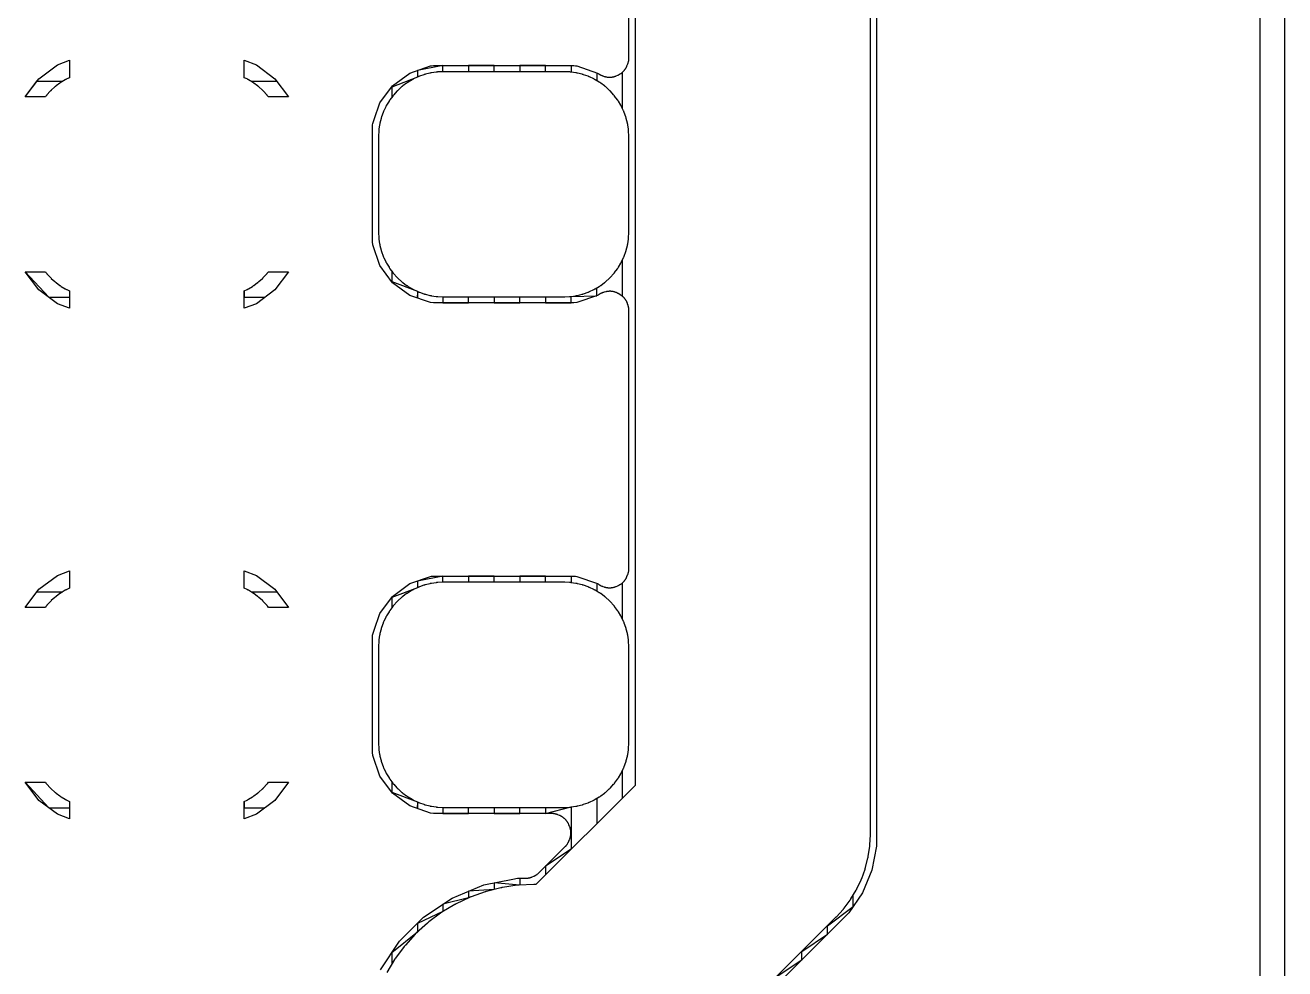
# Model space of a CAD drawing. Header units: metres. Extents: x 141.4 to 191.4, y -114.8 to -61.9.
# Drawn here: x 165.11 to 171.37, y -89.25 to -84.55 of the extents above; entities that cross this region are included whole.
import ezdxf

# ---------------------------------------------------------------- set-up
doc = ezdxf.new("R2010")
doc.units = ezdxf.units.M

msp = doc.modelspace()

# ---------------------------------------------------------------- linework, layer by layer
for points in [[(171.3715, -98.9079), (171.3715, -61.907), (171.244, -61.907), (171.244, -62.0072)], [(171.2484, -96.6954), (171.2484, -62.034)], [(169.3405, -78.1213), (169.3405, -88.6376), (169.3168, -88.7565), (169.2704, -88.8685), (169.2031, -88.9694), (168.5338, -89.6387)], [(168.4748, -89.6549), (169.1388, -88.9908), (169.1403, -88.9893), (169.1417, -88.9878), (169.1747, -88.9514), (169.1761, -88.9499), (169.1774, -88.9483), (169.1787, -88.9466), (169.18, -88.945), (169.2092, -88.9056), (169.2104, -88.9039), (169.2116, -88.9021), (169.2128, -88.9004), (169.2138, -88.8986), (169.2391, -88.8565), (169.2401, -88.8547), (169.2411, -88.8529), (169.2421, -88.851), (169.243, -88.8492), (169.264, -88.8048), (169.2649, -88.8029), (169.2657, -88.801), (169.2665, -88.799), (169.2672, -88.7971), (169.2837, -88.7509), (169.2844, -88.7489), (169.285, -88.7469), (169.2856, -88.7449), (169.2862, -88.7429), (169.2981, -88.6952), (169.2986, -88.6932), (169.299, -88.6912), (169.2994, -88.6891), (169.2997, -88.6871), (169.3069, -88.6385), (169.3072, -88.6364), (169.3074, -88.6344), (169.3076, -88.6323), (169.3077, -88.6302), (169.3101, -88.5812), (169.3102, -88.5791), (169.3103, -88.577), (169.3103, -78.1819)], [(168.1397, -81.3573), (168.1397, -88.3346), (167.6471, -88.8272), (167.6442, -88.8271), (167.6421, -88.827), (167.64, -88.827), (167.6379, -88.827), (167.6358, -88.8271), (167.5623, -88.8307), (167.5602, -88.8308), (167.5582, -88.831), (167.5561, -88.8313), (167.554, -88.8315), (167.4812, -88.8423), (167.4792, -88.8427), (167.4771, -88.843), (167.4751, -88.8435), (167.473, -88.844), (167.4016, -88.8618), (167.3996, -88.8624), (167.3976, -88.863), (167.3956, -88.8636), (167.3937, -88.8643), (167.3244, -88.8891), (167.3224, -88.8898), (167.3205, -88.8906), (167.3185, -88.8914), (167.3166, -88.8923), (167.2501, -88.9237), (167.2482, -88.9246), (167.2464, -88.9256), (167.2446, -88.9266), (167.2428, -88.9277), (167.1796, -88.9655), (167.1778, -88.9666), (167.1761, -88.9677), (167.1744, -88.9689), (167.1727, -88.9701), (167.1136, -89.014), (167.1119, -89.0152), (167.1103, -89.0165), (167.1087, -89.0179), (167.1071, -89.0193), (167.0526, -89.0687), (167.0511, -89.0701), (167.0496, -89.0716), (167.0481, -89.0731), (167.0467, -89.0746), (166.9973, -89.1291), (166.9959, -89.1307), (166.9945, -89.1323), (166.9932, -89.1339), (166.992, -89.1356), (166.9481, -89.1947), (166.9469, -89.1964), (166.9457, -89.1981), (166.9446, -89.1998), (166.9435, -89.2016), (166.9057, -89.2648)], [(166.873, -89.252), (166.9677, -89.1103), (167.0883, -88.9897), (167.23, -88.895), (167.3875, -88.8298), (167.5326, -88.8009), (167.5548, -88.7965), (167.5951, -88.7965), (167.5972, -88.7965), (167.5992, -88.7964), (167.6013, -88.7963), (167.6034, -88.7961), (167.6055, -88.7959), (167.6075, -88.7956), (167.6096, -88.7952), (167.6117, -88.7949), (167.6137, -88.7944), (167.6157, -88.794), (167.6177, -88.7934), (167.6198, -88.7928), (167.6217, -88.7922), (167.6237, -88.7915), (167.6257, -88.7908), (167.6276, -88.79), (167.6357, -88.7867), (167.6377, -88.7858), (167.6396, -88.785), (167.6414, -88.7841), (167.6433, -88.7831), (167.6451, -88.7821), (167.6469, -88.781), (167.6487, -88.7799), (167.6504, -88.7788), (167.6522, -88.7776), (167.6538, -88.7764), (167.6555, -88.7751), (167.6571, -88.7738), (167.6587, -88.7725), (167.6603, -88.7711), (167.6618, -88.7697), (167.6633, -88.7682), (167.7923, -88.6392), (167.7938, -88.6377), (167.7952, -88.6362), (167.7966, -88.6347), (167.7979, -88.6331), (167.7992, -88.6314), (167.8005, -88.6298), (167.8017, -88.6281), (167.8029, -88.6264), (167.804, -88.6246), (167.8051, -88.6228), (167.8062, -88.621), (167.8072, -88.6192), (167.8081, -88.6173), (167.8091, -88.6155), (167.8099, -88.6136), (167.8107, -88.6117), (167.8141, -88.6035), (167.8149, -88.6016), (167.8156, -88.5996), (167.8163, -88.5977), (167.8169, -88.5957), (167.8175, -88.5937), (167.818, -88.5917), (167.8185, -88.5896), (167.8189, -88.5876), (167.8193, -88.5855), (167.8197, -88.5835), (167.8199, -88.5814), (167.8202, -88.5793), (167.8203, -88.5773), (167.8205, -88.5752), (167.8206, -88.5731), (167.8206, -88.571), (167.8206, -88.5689), (167.8205, -88.5668), (167.8203, -88.5647), (167.8202, -88.5627), (167.8199, -88.5606), (167.8197, -88.5585), (167.8193, -88.5565), (167.8189, -88.5544), (167.8185, -88.5524), (167.818, -88.5503), (167.8175, -88.5483), (167.8169, -88.5463), (167.8163, -88.5443), (167.8156, -88.5424), (167.8149, -88.5404), (167.8141, -88.5385), (167.8107, -88.5303), (167.8099, -88.5284), (167.8091, -88.5265), (167.8081, -88.5247), (167.8072, -88.5228), (167.8062, -88.521), (167.8051, -88.5192), (167.804, -88.5174), (167.8029, -88.5156), (167.8017, -88.5139), (167.8005, -88.5122), (167.7992, -88.5106), (167.7979, -88.5089), (167.7966, -88.5073), (167.7952, -88.5058), (167.7938, -88.5043), (167.7923, -88.5028), (167.7908, -88.5013), (167.7893, -88.4999), (167.7877, -88.4985), (167.7861, -88.4972), (167.7845, -88.4959), (167.7828, -88.4946), (167.7812, -88.4934), (167.7794, -88.4922), (167.7777, -88.4911), (167.7759, -88.49), (167.7741, -88.4889), (167.7723, -88.4879), (167.7704, -88.4869), (167.7686, -88.486), (167.7667, -88.4852), (167.7647, -88.4843), (167.7566, -88.481), (167.7547, -88.4802), (167.7527, -88.4795), (167.7507, -88.4788), (167.7488, -88.4782), (167.7467, -88.4776), (167.7447, -88.477), (167.7427, -88.4766), (167.7407, -88.4761), (167.7386, -88.4758), (167.7365, -88.4754), (167.7345, -88.4751), (167.7324, -88.4749), (167.7303, -88.4747), (167.7282, -88.4746), (167.7262, -88.4745), (167.7241, -88.4745), (167.1377, -88.4745), (167.1224, -88.4731), (167.0197, -88.4371), (166.9341, -88.3739), (166.8709, -88.2883), (166.8349, -88.1856), (166.8335, -88.1703), (166.8335, -87.5977), (166.8344, -87.5877), (166.8349, -87.5824), (166.8421, -87.5621), (166.8709, -87.4797), (166.9341, -87.3941), (167.0197, -87.3309), (167.1224, -87.2949), (167.1277, -87.2944), (167.1377, -87.2935), (167.8353, -87.2935), (167.843, -87.2942), (167.8506, -87.2949), (167.9533, -87.3309), (167.9557, -87.3326), (167.9574, -87.3339), (167.9591, -87.335), (167.9608, -87.3362), (167.9626, -87.3372), (167.9644, -87.3383), (167.9662, -87.3393), (167.9681, -87.3402), (167.97, -87.3412), (167.9718, -87.342), (167.9738, -87.3428), (167.9757, -87.3436), (167.9776, -87.3443), (167.9796, -87.345), (167.9864, -87.3472), (167.9884, -87.3479), (167.9904, -87.3484), (167.9924, -87.349), (167.9945, -87.3495), (167.9965, -87.3499), (167.9985, -87.3503), (168.0006, -87.3506), (168.0027, -87.3509), (168.0047, -87.3511), (168.0068, -87.3513), (168.0089, -87.3514), (168.011, -87.3515), (168.0131, -87.3515), (168.0151, -87.3515), (168.0172, -87.3514), (168.0193, -87.3513), (168.0214, -87.3511), (168.0234, -87.3509), (168.0255, -87.3506), (168.0276, -87.3502), (168.0296, -87.3499), (168.0316, -87.3494), (168.0337, -87.3489), (168.0357, -87.3484), (168.0377, -87.3478), (168.0397, -87.3472), (168.0416, -87.3465), (168.0436, -87.3458), (168.0455, -87.345), (168.0537, -87.3417), (168.0556, -87.3408), (168.0575, -87.34), (168.0593, -87.3391), (168.0612, -87.3381), (168.063, -87.3371), (168.0648, -87.336), (168.0666, -87.3349), (168.0684, -87.3338), (168.0701, -87.3326), (168.0718, -87.3314), (168.0734, -87.3301), (168.0751, -87.3288), (168.0767, -87.3275), (168.0782, -87.3261), (168.0797, -87.3247), (168.0812, -87.3232), (168.0827, -87.3217), (168.0841, -87.3202), (168.0855, -87.3187), (168.0868, -87.3171), (168.0881, -87.3154), (168.0894, -87.3138), (168.0906, -87.3121), (168.0918, -87.3104), (168.0929, -87.3086), (168.094, -87.3068), (168.0951, -87.305), (168.0961, -87.3032), (168.0971, -87.3013), (168.098, -87.2995), (168.0988, -87.2976), (168.0997, -87.2957), (168.103, -87.2875), (168.1038, -87.2856), (168.1045, -87.2836), (168.1052, -87.2817), (168.1058, -87.2797), (168.1064, -87.2777), (168.107, -87.2757), (168.1074, -87.2736), (168.1079, -87.2716), (168.1082, -87.2695), (168.1086, -87.2675), (168.1089, -87.2654), (168.1091, -87.2633), (168.1093, -87.2613), (168.1094, -87.2592), (168.1095, -87.2571), (168.1095, -87.255), (168.1095, -85.973), (168.1095, -85.9709), (168.1094, -85.9688), (168.1093, -85.9668), (168.1091, -85.9647), (168.1089, -85.9626), (168.1086, -85.9606), (168.1083, -85.9585), (168.1079, -85.9565), (168.1074, -85.9544), (168.107, -85.9524), (168.1064, -85.9504), (168.1059, -85.9484), (168.1052, -85.9464), (168.103, -85.9396), (168.1023, -85.9376), (168.1016, -85.9357), (168.1008, -85.9337), (168.1, -85.9318), (168.0991, -85.9299), (168.0982, -85.9281), (168.0973, -85.9262), (168.0963, -85.9244), (168.0952, -85.9226), (168.0941, -85.9208), (168.093, -85.9191), (168.0918, -85.9173), (168.0906, -85.9157), (168.0894, -85.914), (168.0881, -85.9124), (168.0867, -85.9108), (168.0853, -85.9092), (168.0839, -85.9077), (168.0825, -85.9062), (168.081, -85.9047), (168.0795, -85.9033), (168.0779, -85.9019), (168.0763, -85.9006), (168.0747, -85.8993), (168.073, -85.898), (168.0714, -85.8968), (168.0696, -85.8956), (168.0679, -85.8945), (168.0661, -85.8934), (168.0586, -85.8888), (168.0568, -85.8878), (168.055, -85.8868), (168.0531, -85.8858), (168.0512, -85.8849), (168.0493, -85.884), (168.0474, -85.8832), (168.0455, -85.8824), (168.0435, -85.8817), (168.0416, -85.881), (168.0396, -85.8803), (168.0376, -85.8798), (168.0356, -85.8792), (168.0335, -85.8787), (168.0315, -85.8783), (168.0294, -85.8779), (168.0274, -85.8776), (168.0253, -85.8773), (168.0232, -85.8771), (168.0212, -85.8769), (168.0191, -85.8767), (168.017, -85.8767), (168.0149, -85.8766), (168.0128, -85.8766), (168.0107, -85.8767), (168.0087, -85.8768), (168.0066, -85.877), (168.0045, -85.8772), (168.0024, -85.8775), (168.0004, -85.8778), (167.9983, -85.8782), (167.9963, -85.8786), (167.9943, -85.8791), (167.9857, -85.8812), (167.9837, -85.8818), (167.9817, -85.8823), (167.9797, -85.883), (167.9777, -85.8836), (167.9758, -85.8844), (167.9738, -85.8851), (167.9719, -85.886), (167.97, -85.8868), (167.9681, -85.8877), (167.9663, -85.8887), (167.9644, -85.8897), (167.9626, -85.8907), (167.9609, -85.8918), (167.9591, -85.893), (167.9574, -85.8941), (167.9557, -85.8954), (167.9533, -85.8971), (167.8506, -85.9331), (167.8353, -85.9345), (167.1377, -85.9345), (167.1224, -85.9331), (167.0197, -85.8971), (166.9341, -85.8339), (166.8709, -85.7483), (166.8349, -85.6456), (166.8335, -85.6303), (166.8335, -85.0577), (166.8344, -85.0477), (166.8349, -85.0424), (166.8421, -85.0221), (166.8709, -84.9397), (166.9341, -84.8541), (167.0197, -84.7909), (167.1224, -84.7549), (167.1277, -84.7544), (167.1377, -84.7535), (167.8353, -84.7535), (167.843, -84.7542), (167.8506, -84.7549), (167.9533, -84.7909), (167.9557, -84.7926), (167.9574, -84.7939), (167.9591, -84.795), (167.9608, -84.7962), (167.9626, -84.7972), (167.9644, -84.7983), (167.9662, -84.7993), (167.9681, -84.8002), (167.97, -84.8012), (167.9718, -84.802), (167.9738, -84.8028), (167.9757, -84.8036), (167.9776, -84.8043), (167.9796, -84.805), (167.9864, -84.8072), (167.9884, -84.8079), (167.9904, -84.8084), (167.9924, -84.809), (167.9945, -84.8095), (167.9965, -84.8099), (167.9985, -84.8103), (168.0006, -84.8106), (168.0027, -84.8109), (168.0047, -84.8111), (168.0068, -84.8113), (168.0089, -84.8114), (168.011, -84.8115), (168.0131, -84.8115), (168.0151, -84.8115), (168.0172, -84.8114), (168.0193, -84.8113), (168.0214, -84.8111), (168.0234, -84.8109), (168.0255, -84.8106), (168.0276, -84.8102), (168.0296, -84.8099), (168.0316, -84.8094), (168.0337, -84.8089), (168.0357, -84.8084), (168.0377, -84.8078), (168.0397, -84.8072), (168.0416, -84.8065), (168.0436, -84.8058), (168.0455, -84.805), (168.0537, -84.8017), (168.0556, -84.8008), (168.0575, -84.8), (168.0593, -84.7991), (168.0612, -84.7981), (168.063, -84.7971), (168.0648, -84.796), (168.0666, -84.7949), (168.0684, -84.7938), (168.0701, -84.7926), (168.0718, -84.7914), (168.0734, -84.7901), (168.0751, -84.7888), (168.0767, -84.7875), (168.0782, -84.7861), (168.0797, -84.7847), (168.0812, -84.7832), (168.0827, -84.7817), (168.0841, -84.7802), (168.0855, -84.7787), (168.0868, -84.7771), (168.0881, -84.7754), (168.0894, -84.7738), (168.0906, -84.7721), (168.0918, -84.7704), (168.0929, -84.7686), (168.094, -84.7668), (168.0951, -84.765), (168.0961, -84.7632), (168.0971, -84.7613), (168.098, -84.7595), (168.0988, -84.7576), (168.0997, -84.7557), (168.103, -84.7475), (168.1038, -84.7456), (168.1045, -84.7436), (168.1052, -84.7417), (168.1058, -84.7397), (168.1064, -84.7377), (168.107, -84.7357), (168.1074, -84.7336), (168.1079, -84.7316), (168.1082, -84.7295), (168.1086, -84.7275), (168.1089, -84.7254), (168.1091, -84.7233), (168.1093, -84.7213), (168.1094, -84.7192), (168.1095, -84.7171), (168.1095, -84.715), (168.1095, -81.484)], [(165.1066, -84.909), (165.174, -84.819), (165.2666, -84.7496), (165.3265, -84.7273), (165.3265, -84.8139), (165.3132, -84.8202), (165.3113, -84.8211), (165.3095, -84.8221), (165.3076, -84.8231), (165.3058, -84.8241), (165.2859, -84.8361), (165.2841, -84.8372), (165.2823, -84.8384), (165.2806, -84.8395), (165.2789, -84.8408), (165.2602, -84.8546), (165.2585, -84.8559), (165.2569, -84.8572), (165.2553, -84.8585), (165.2537, -84.8599), (165.2365, -84.8756), (165.235, -84.877), (165.2335, -84.8785), (165.232, -84.88), (165.2306, -84.8815), (165.2149, -84.8987), (165.2135, -84.9003), (165.2122, -84.9019), (165.2109, -84.9035), (165.2096, -84.9052), (165.2068, -84.909), (165.1066, -84.909), (165.1643, -84.8319), (165.293, -84.8319)], [(166.1965, -84.8139), (166.1965, -84.7273), (166.2564, -84.7496), (166.349, -84.819), (166.4164, -84.909), (166.3162, -84.909), (166.3134, -84.9052), (166.3121, -84.9035), (166.3108, -84.9019), (166.3095, -84.9003), (166.3081, -84.8987), (166.2924, -84.8815), (166.291, -84.88), (166.2895, -84.8785), (166.288, -84.877), (166.2865, -84.8756), (166.2693, -84.8599), (166.2677, -84.8585), (166.2661, -84.8572), (166.2645, -84.8559), (166.2628, -84.8546), (166.2441, -84.8408), (166.2424, -84.8395), (166.2407, -84.8384), (166.2389, -84.8372), (166.2371, -84.8361), (166.2172, -84.8241), (166.2154, -84.8231), (166.2135, -84.8221), (166.2117, -84.8211), (166.2098, -84.8202), (166.1965, -84.8139)], [(167.1845, -84.784), (167.1845, -84.7535), (167.057, -84.7778), (167.057, -84.8113), (166.9295, -84.8603), (166.9295, -84.9121)], [(167.6945, -84.784), (167.6945, -84.7535), (167.567, -84.7535), (167.567, -84.784), (167.4395, -84.784), (167.4395, -84.7535), (167.312, -84.7535), (167.312, -84.784)], [(167.822, -84.7535), (167.822, -84.786)], [(166.9295, -85.7759), (166.9295, -85.8277), (167.057, -85.8767), (167.057, -85.9102), (167.0593, -85.8778), (167.0612, -85.8786), (167.0631, -85.8795), (167.065, -85.8802), (167.067, -85.881), (167.0889, -85.8888), (167.0909, -85.8895), (167.0929, -85.8901), (167.0949, -85.8907), (167.0969, -85.8912), (167.1195, -85.8969), (167.1215, -85.8974), (167.1236, -85.8978), (167.1256, -85.8982), (167.1277, -85.8985), (167.1507, -85.9019), (167.1528, -85.9022), (167.1549, -85.9024), (167.157, -85.9026), (167.1591, -85.9028), (167.1823, -85.9039), (167.1844, -85.904), (167.1865, -85.904), (167.7865, -85.904), (167.7886, -85.904), (167.7907, -85.9039), (167.8139, -85.9028), (167.816, -85.9026), (167.8181, -85.9024), (167.8202, -85.9022), (167.8223, -85.9019), (167.8453, -85.8985), (167.8474, -85.8982), (167.8494, -85.8978), (167.8515, -85.8974), (167.8535, -85.8969), (167.8761, -85.8912), (167.8781, -85.8907), (167.8801, -85.8901), (167.8821, -85.8895), (167.8841, -85.8888), (167.906, -85.881), (167.908, -85.8802), (167.9099, -85.8795), (167.9118, -85.8786), (167.9137, -85.8778), (167.9348, -85.8678), (167.9367, -85.8669), (167.9385, -85.8659), (167.9404, -85.8649), (167.9422, -85.8639), (167.9621, -85.8519), (167.9639, -85.8508), (167.9657, -85.8496), (167.9674, -85.8485), (167.9691, -85.8472), (167.9878, -85.8334), (167.9895, -85.8321), (167.9911, -85.8308), (167.9927, -85.8295), (167.9943, -85.8281), (168.0115, -85.8124), (168.013, -85.811), (168.0145, -85.8095), (168.016, -85.808), (168.0174, -85.8065), (168.0331, -85.7893), (168.0345, -85.7877), (168.0358, -85.7861), (168.0371, -85.7845), (168.0384, -85.7828), (168.0522, -85.7641), (168.0535, -85.7624), (168.0546, -85.7607), (168.0558, -85.7589), (168.0569, -85.7571), (168.0689, -85.7372), (168.0699, -85.7354), (168.0709, -85.7335), (168.0719, -85.7317), (168.0728, -85.7298), (168.0828, -85.7087), (168.0836, -85.7068), (168.0845, -85.7049), (168.0852, -85.703), (168.086, -85.701), (168.0938, -85.6791), (168.0945, -85.6771), (168.0951, -85.6751), (168.0957, -85.6731), (168.0962, -85.6711), (168.1019, -85.6485), (168.1024, -85.6465), (168.1028, -85.6444), (168.1032, -85.6424), (168.1035, -85.6403), (168.1069, -85.6173), (168.1072, -85.6152), (168.1074, -85.6131), (168.1076, -85.611), (168.1078, -85.6089), (168.1089, -85.5857), (168.109, -85.5836), (168.109, -85.5815), (168.109, -85.1065), (168.109, -85.1044), (168.1089, -85.1023), (168.1078, -85.0791), (168.1076, -85.077), (168.1074, -85.0749), (168.1072, -85.0728), (168.1069, -85.0707), (168.1035, -85.0477), (168.1032, -85.0456), (168.1028, -85.0436), (168.1024, -85.0415), (168.1019, -85.0395), (168.0962, -85.0169), (168.0957, -85.0149), (168.0951, -85.0129), (168.0945, -85.0109), (168.0938, -85.0089), (168.086, -84.987), (168.0852, -84.985), (168.0845, -84.9831), (168.0836, -84.9812), (168.0828, -84.9793), (168.0728, -84.9582), (168.0719, -84.9563), (168.0709, -84.9545), (168.0699, -84.9526), (168.0689, -84.9508), (168.0569, -84.9309), (168.0558, -84.9291), (168.0546, -84.9273), (168.0535, -84.9256), (168.0522, -84.9239), (168.0384, -84.9052), (168.0371, -84.9035), (168.0358, -84.9019), (168.0345, -84.9003), (168.0331, -84.8987), (168.0174, -84.8815), (168.016, -84.88), (168.0145, -84.8785), (168.013, -84.877), (168.0115, -84.8756), (167.9943, -84.8599), (167.9927, -84.8585), (167.9911, -84.8572), (167.9895, -84.8559), (167.9878, -84.8546), (167.9691, -84.8408), (167.9674, -84.8395), (167.9657, -84.8384), (167.9639, -84.8372), (167.9621, -84.8361), (167.9422, -84.8241), (167.9404, -84.8231), (167.9385, -84.8221), (167.9367, -84.8211), (167.9348, -84.8202), (167.9137, -84.8102), (167.9118, -84.8094), (167.9099, -84.8085), (167.908, -84.8078), (167.906, -84.807), (167.8841, -84.7992), (167.8821, -84.7985), (167.8801, -84.7979), (167.8781, -84.7973), (167.8761, -84.7968), (167.8535, -84.7911), (167.8515, -84.7906), (167.8494, -84.7902), (167.8474, -84.7898), (167.8453, -84.7895), (167.8223, -84.7861), (167.8202, -84.7858), (167.8181, -84.7856), (167.816, -84.7854), (167.8139, -84.7852), (167.7907, -84.7841), (167.7886, -84.784), (167.7865, -84.784), (167.1865, -84.784), (167.1844, -84.784), (167.1823, -84.7841), (167.1591, -84.7852), (167.157, -84.7854), (167.1549, -84.7856), (167.1528, -84.7858), (167.1507, -84.7861), (167.1277, -84.7895), (167.1256, -84.7898), (167.1236, -84.7902), (167.1215, -84.7906), (167.1195, -84.7911), (167.0969, -84.7968), (167.0949, -84.7973), (167.0929, -84.7979), (167.0909, -84.7985), (167.0889, -84.7992), (167.067, -84.807), (167.065, -84.8078), (167.0631, -84.8085), (167.0612, -84.8094), (167.0593, -84.8102), (167.0382, -84.8202), (167.0363, -84.8211), (167.0345, -84.8221), (167.0326, -84.8231), (167.0308, -84.8241), (167.0109, -84.8361), (167.0091, -84.8372), (167.0073, -84.8384), (167.0056, -84.8395), (167.0039, -84.8408), (166.9852, -84.8546), (166.9835, -84.8559), (166.9819, -84.8572), (166.9803, -84.8585), (166.9787, -84.8599), (166.9615, -84.8756), (166.96, -84.877), (166.9585, -84.8785), (166.957, -84.88), (166.9556, -84.8815), (166.9399, -84.8987), (166.9385, -84.9003), (166.9372, -84.9019), (166.9359, -84.9035), (166.9346, -84.9052), (166.9208, -84.9239), (166.9195, -84.9256), (166.9184, -84.9273), (166.9172, -84.9291), (166.9161, -84.9309), (166.9041, -84.9508), (166.9031, -84.9526), (166.9021, -84.9545), (166.9011, -84.9563), (166.9002, -84.9582), (166.8902, -84.9793), (166.8894, -84.9812), (166.8885, -84.9831), (166.8878, -84.985), (166.887, -84.987), (166.8792, -85.0089), (166.8785, -85.0109), (166.8779, -85.0129), (166.8773, -85.0149), (166.8768, -85.0169), (166.8711, -85.0395), (166.8706, -85.0415), (166.8702, -85.0436), (166.8698, -85.0456), (166.8695, -85.0477), (166.8661, -85.0707), (166.8658, -85.0728), (166.8656, -85.0749), (166.8654, -85.077), (166.8652, -85.0791), (166.8641, -85.1023), (166.864, -85.1044), (166.864, -85.1065), (166.864, -85.5815), (166.864, -85.5836), (166.8641, -85.5857), (166.8652, -85.6089), (166.8654, -85.611), (166.8656, -85.6131), (166.8658, -85.6152), (166.8661, -85.6173), (166.8695, -85.6403), (166.8698, -85.6424), (166.8702, -85.6444), (166.8706, -85.6465), (166.8711, -85.6485), (166.8768, -85.6711), (166.8773, -85.6731), (166.8779, -85.6751), (166.8785, -85.6771), (166.8792, -85.6791), (166.887, -85.701), (166.8878, -85.703), (166.8885, -85.7049), (166.8894, -85.7068), (166.8902, -85.7087), (166.9002, -85.7298), (166.9011, -85.7317), (166.9021, -85.7335), (166.9031, -85.7354), (166.9041, -85.7372), (166.9161, -85.7571), (166.9172, -85.7589), (166.9184, -85.7607), (166.9195, -85.7624), (166.9208, -85.7641), (166.9346, -85.7828), (166.9359, -85.7845), (166.9372, -85.7861), (166.9385, -85.7877), (166.9399, -85.7893), (166.9556, -85.8065), (166.957, -85.808), (166.9585, -85.8095), (166.96, -85.811), (166.9615, -85.8124), (166.9787, -85.8281), (166.9803, -85.8295), (166.9819, -85.8308), (166.9835, -85.8321), (166.9852, -85.8334), (167.0039, -85.8472), (167.0056, -85.8485), (167.0073, -85.8496), (167.0091, -85.8508), (167.0109, -85.8519), (167.0308, -85.8639), (167.0326, -85.8649), (167.0345, -85.8659), (167.0363, -85.8669), (167.0382, -85.8678), (167.0593, -85.8778)], [(167.9495, -84.7895), (167.9495, -84.8285)], [(168.077, -84.9671), (168.077, -84.7872)], [(166.23, -84.8319), (166.3587, -84.8319)], [(168.077, -85.9012), (168.077, -85.7209)], [(165.1066, -85.779), (165.2068, -85.779), (165.2096, -85.7828), (165.2109, -85.7845), (165.2122, -85.7861), (165.2135, -85.7877), (165.2149, -85.7893), (165.2306, -85.8065), (165.232, -85.808), (165.2335, -85.8095), (165.235, -85.811), (165.2365, -85.8124), (165.2537, -85.8281), (165.2553, -85.8295), (165.2569, -85.8308), (165.2585, -85.8321), (165.2602, -85.8334), (165.2789, -85.8472), (165.2806, -85.8485), (165.2823, -85.8496), (165.2841, -85.8508), (165.2859, -85.8519), (165.3058, -85.8639), (165.3076, -85.8649), (165.3095, -85.8659), (165.3113, -85.8669), (165.3132, -85.8678), (165.3265, -85.8741), (165.3265, -85.9607), (165.2666, -85.9384), (165.174, -85.869), (165.1066, -85.779), (165.224, -85.9065), (165.3265, -85.9065)], [(166.1965, -85.8741), (166.2098, -85.8678), (166.2117, -85.8669), (166.2135, -85.8659), (166.2154, -85.8649), (166.2172, -85.8639), (166.2371, -85.8519), (166.2389, -85.8508), (166.2407, -85.8496), (166.2424, -85.8485), (166.2441, -85.8472), (166.2628, -85.8334), (166.2645, -85.8321), (166.2661, -85.8308), (166.2677, -85.8295), (166.2693, -85.8281), (166.2865, -85.8124), (166.288, -85.811), (166.2895, -85.8095), (166.291, -85.808), (166.2924, -85.8065), (166.3081, -85.7893), (166.3095, -85.7877), (166.3108, -85.7861), (166.3121, -85.7845), (166.3134, -85.7828), (166.3162, -85.779), (166.4164, -85.779), (166.349, -85.869), (166.2564, -85.9384), (166.1965, -85.9607), (166.1965, -85.8741), (166.1965, -85.9065), (166.299, -85.9065)], [(167.1845, -85.904), (167.1845, -85.9345), (167.312, -85.9345), (167.312, -85.904), (167.4395, -85.904), (167.4395, -85.9345), (167.567, -85.9345), (167.567, -85.904), (167.6945, -85.904), (167.6945, -85.9345), (167.822, -85.9345), (167.822, -85.902), (167.9495, -85.8985), (167.9495, -85.8595)], [(165.1066, -87.449), (165.174, -87.359), (165.2666, -87.2896), (165.3265, -87.2673), (165.3265, -87.3539), (165.3132, -87.3602), (165.3113, -87.3611), (165.3095, -87.3621), (165.3076, -87.3631), (165.3058, -87.3641), (165.2859, -87.3761), (165.2841, -87.3772), (165.2823, -87.3784), (165.2806, -87.3795), (165.2789, -87.3808), (165.2602, -87.3946), (165.2585, -87.3959), (165.2569, -87.3972), (165.2553, -87.3985), (165.2537, -87.3999), (165.2365, -87.4156), (165.235, -87.417), (165.2335, -87.4185), (165.232, -87.42), (165.2306, -87.4215), (165.2149, -87.4387), (165.2135, -87.4403), (165.2122, -87.4419), (165.2109, -87.4435), (165.2096, -87.4452), (165.2068, -87.449), (165.1066, -87.449), (165.1643, -87.3719), (165.293, -87.3719)], [(166.1965, -87.3539), (166.1965, -87.2673), (166.2564, -87.2896), (166.349, -87.359), (166.4164, -87.449), (166.3162, -87.449), (166.3134, -87.4452), (166.3121, -87.4435), (166.3108, -87.4419), (166.3095, -87.4403), (166.3081, -87.4387), (166.2924, -87.4215), (166.291, -87.42), (166.2895, -87.4185), (166.288, -87.417), (166.2865, -87.4156), (166.2693, -87.3999), (166.2677, -87.3985), (166.2661, -87.3972), (166.2645, -87.3959), (166.2628, -87.3946), (166.2441, -87.3808), (166.2424, -87.3795), (166.2407, -87.3784), (166.2389, -87.3772), (166.2371, -87.3761), (166.2172, -87.3641), (166.2154, -87.3631), (166.2135, -87.3621), (166.2117, -87.3611), (166.2098, -87.3602), (166.1965, -87.3539)], [(166.9295, -88.3159), (166.9295, -88.3677), (167.057, -88.4167), (167.057, -88.4502), (167.0593, -88.4178), (167.0612, -88.4186), (167.0631, -88.4195), (167.065, -88.4202), (167.067, -88.421), (167.0889, -88.4288), (167.0909, -88.4295), (167.0929, -88.4301), (167.0949, -88.4307), (167.0969, -88.4312), (167.1195, -88.4369), (167.1215, -88.4374), (167.1236, -88.4378), (167.1256, -88.4382), (167.1277, -88.4385), (167.1507, -88.4419), (167.1528, -88.4422), (167.1549, -88.4424), (167.157, -88.4426), (167.1591, -88.4428), (167.1823, -88.4439), (167.1844, -88.444), (167.1865, -88.444), (167.7865, -88.444), (167.7886, -88.444), (167.7907, -88.4439), (167.8139, -88.4428), (167.816, -88.4426), (167.8181, -88.4424), (167.8202, -88.4422), (167.8223, -88.4419), (167.8453, -88.4385), (167.8474, -88.4382), (167.8494, -88.4378), (167.8515, -88.4374), (167.8535, -88.4369), (167.8761, -88.4312), (167.8781, -88.4307), (167.8801, -88.4301), (167.8821, -88.4295), (167.8841, -88.4288), (167.906, -88.421), (167.908, -88.4202), (167.9099, -88.4195), (167.9118, -88.4186), (167.9137, -88.4178), (167.9348, -88.4078), (167.9367, -88.4069), (167.9385, -88.4059), (167.9404, -88.4049), (167.9422, -88.4039), (167.9621, -88.3919), (167.9639, -88.3908), (167.9657, -88.3896), (167.9674, -88.3885), (167.9691, -88.3872), (167.9878, -88.3734), (167.9895, -88.3721), (167.9911, -88.3708), (167.9927, -88.3695), (167.9943, -88.3681), (168.0115, -88.3524), (168.013, -88.351), (168.0145, -88.3495), (168.016, -88.348), (168.0174, -88.3465), (168.0331, -88.3293), (168.0345, -88.3277), (168.0358, -88.3261), (168.0371, -88.3245), (168.0384, -88.3228), (168.0522, -88.3041), (168.0535, -88.3024), (168.0546, -88.3007), (168.0558, -88.2989), (168.0569, -88.2971), (168.0689, -88.2772), (168.0699, -88.2754), (168.0709, -88.2735), (168.0719, -88.2717), (168.0728, -88.2698), (168.0828, -88.2487), (168.0836, -88.2468), (168.0845, -88.2449), (168.0852, -88.243), (168.086, -88.241), (168.0938, -88.2191), (168.0945, -88.2171), (168.0951, -88.2151), (168.0957, -88.2131), (168.0962, -88.2111), (168.1019, -88.1885), (168.1024, -88.1865), (168.1028, -88.1844), (168.1032, -88.1824), (168.1035, -88.1803), (168.1069, -88.1573), (168.1072, -88.1552), (168.1074, -88.1531), (168.1076, -88.151), (168.1078, -88.1489), (168.1089, -88.1257), (168.109, -88.1236), (168.109, -88.1215), (168.109, -87.6465), (168.109, -87.6444), (168.1089, -87.6423), (168.1078, -87.6191), (168.1076, -87.617), (168.1074, -87.6149), (168.1072, -87.6128), (168.1069, -87.6107), (168.1035, -87.5877), (168.1032, -87.5856), (168.1028, -87.5836), (168.1024, -87.5815), (168.1019, -87.5795), (168.0962, -87.5569), (168.0957, -87.5549), (168.0951, -87.5529), (168.0945, -87.5509), (168.0938, -87.5489), (168.086, -87.527), (168.0852, -87.525), (168.0845, -87.5231), (168.0836, -87.5212), (168.0828, -87.5193), (168.0728, -87.4982), (168.0719, -87.4963), (168.0709, -87.4945), (168.0699, -87.4926), (168.0689, -87.4908), (168.0569, -87.4709), (168.0558, -87.4691), (168.0546, -87.4673), (168.0535, -87.4656), (168.0522, -87.4639), (168.0384, -87.4452), (168.0371, -87.4435), (168.0358, -87.4419), (168.0345, -87.4403), (168.0331, -87.4387), (168.0174, -87.4215), (168.016, -87.42), (168.0145, -87.4185), (168.013, -87.417), (168.0115, -87.4156), (167.9943, -87.3999), (167.9927, -87.3985), (167.9911, -87.3972), (167.9895, -87.3959), (167.9878, -87.3946), (167.9691, -87.3808), (167.9674, -87.3795), (167.9657, -87.3784), (167.9639, -87.3772), (167.9621, -87.3761), (167.9422, -87.3641), (167.9404, -87.3631), (167.9385, -87.3621), (167.9367, -87.3611), (167.9348, -87.3602), (167.9137, -87.3502), (167.9118, -87.3494), (167.9099, -87.3485), (167.908, -87.3478), (167.906, -87.347), (167.8841, -87.3392), (167.8821, -87.3385), (167.8801, -87.3379), (167.8781, -87.3373), (167.8761, -87.3368), (167.8535, -87.3311), (167.8515, -87.3306), (167.8494, -87.3302), (167.8474, -87.3298), (167.8453, -87.3295), (167.8223, -87.3261), (167.8202, -87.3258), (167.8181, -87.3256), (167.816, -87.3254), (167.8139, -87.3252), (167.7907, -87.3241), (167.7886, -87.324), (167.7865, -87.324), (167.1865, -87.324), (167.1844, -87.324), (167.1823, -87.3241), (167.1591, -87.3252), (167.157, -87.3254), (167.1549, -87.3256), (167.1528, -87.3258), (167.1507, -87.3261), (167.1277, -87.3295), (167.1256, -87.3298), (167.1236, -87.3302), (167.1215, -87.3306), (167.1195, -87.3311), (167.0969, -87.3368), (167.0949, -87.3373), (167.0929, -87.3379), (167.0909, -87.3385), (167.0889, -87.3392), (167.067, -87.347), (167.065, -87.3478), (167.0631, -87.3485), (167.0612, -87.3494), (167.0593, -87.3502), (167.0382, -87.3602), (167.0363, -87.3611), (167.0345, -87.3621), (167.0326, -87.3631), (167.0308, -87.3641), (167.0109, -87.3761), (167.0091, -87.3772), (167.0073, -87.3784), (167.0056, -87.3795), (167.0039, -87.3808), (166.9852, -87.3946), (166.9835, -87.3959), (166.9819, -87.3972), (166.9803, -87.3985), (166.9787, -87.3999), (166.9615, -87.4156), (166.96, -87.417), (166.9585, -87.4185), (166.957, -87.42), (166.9556, -87.4215), (166.9399, -87.4387), (166.9385, -87.4403), (166.9372, -87.4419), (166.9359, -87.4435), (166.9346, -87.4452), (166.9208, -87.4639), (166.9195, -87.4656), (166.9184, -87.4673), (166.9172, -87.4691), (166.9161, -87.4709), (166.9041, -87.4908), (166.9031, -87.4926), (166.9021, -87.4945), (166.9011, -87.4963), (166.9002, -87.4982), (166.8902, -87.5193), (166.8894, -87.5212), (166.8885, -87.5231), (166.8878, -87.525), (166.887, -87.527), (166.8792, -87.5489), (166.8785, -87.5509), (166.8779, -87.5529), (166.8773, -87.5549), (166.8768, -87.5569), (166.8711, -87.5795), (166.8706, -87.5815), (166.8702, -87.5836), (166.8698, -87.5856), (166.8695, -87.5877), (166.8661, -87.6107), (166.8658, -87.6128), (166.8656, -87.6149), (166.8654, -87.617), (166.8652, -87.6191), (166.8641, -87.6423), (166.864, -87.6444), (166.864, -87.6465), (166.864, -88.1215), (166.864, -88.1236), (166.8641, -88.1257), (166.8652, -88.1489), (166.8654, -88.151), (166.8656, -88.1531), (166.8658, -88.1552), (166.8661, -88.1573), (166.8695, -88.1803), (166.8698, -88.1824), (166.8702, -88.1844), (166.8706, -88.1865), (166.8711, -88.1885), (166.8768, -88.2111), (166.8773, -88.2131), (166.8779, -88.2151), (166.8785, -88.2171), (166.8792, -88.2191), (166.887, -88.241), (166.8878, -88.243), (166.8885, -88.2449), (166.8894, -88.2468), (166.8902, -88.2487), (166.9002, -88.2698), (166.9011, -88.2717), (166.9021, -88.2735), (166.9031, -88.2754), (166.9041, -88.2772), (166.9161, -88.2971), (166.9172, -88.2989), (166.9184, -88.3007), (166.9195, -88.3024), (166.9208, -88.3041), (166.9346, -88.3228), (166.9359, -88.3245), (166.9372, -88.3261), (166.9385, -88.3277), (166.9399, -88.3293), (166.9556, -88.3465), (166.957, -88.348), (166.9585, -88.3495), (166.96, -88.351), (166.9615, -88.3524), (166.9787, -88.3681), (166.9803, -88.3695), (166.9819, -88.3708), (166.9835, -88.3721), (166.9852, -88.3734), (167.0039, -88.3872), (167.0056, -88.3885), (167.0073, -88.3896), (167.0091, -88.3908), (167.0109, -88.3919), (167.0308, -88.4039), (167.0326, -88.4049), (167.0345, -88.4059), (167.0363, -88.4069), (167.0382, -88.4078), (167.0593, -88.4178)], [(167.1845, -87.324), (167.1845, -87.2935), (167.057, -87.3178), (167.057, -87.3513), (166.9295, -87.4003), (166.9295, -87.4521)], [(167.6945, -87.324), (167.6945, -87.2935), (167.567, -87.2935), (167.567, -87.324), (167.4395, -87.324), (167.4395, -87.2935), (167.312, -87.2935), (167.312, -87.324)], [(167.822, -87.2935), (167.822, -87.326)], [(167.9495, -87.3295), (167.9495, -87.3685)], [(168.077, -87.5071), (168.077, -87.3272)], [(166.23, -87.3719), (166.3587, -87.3719)], [(168.077, -88.3973), (168.077, -88.2609)], [(165.1066, -88.319), (165.2068, -88.319), (165.2096, -88.3228), (165.2109, -88.3245), (165.2122, -88.3261), (165.2135, -88.3277), (165.2149, -88.3293), (165.2306, -88.3465), (165.232, -88.348), (165.2335, -88.3495), (165.235, -88.351), (165.2365, -88.3524), (165.2537, -88.3681), (165.2553, -88.3695), (165.2569, -88.3708), (165.2585, -88.3721), (165.2602, -88.3734), (165.2789, -88.3872), (165.2806, -88.3885), (165.2823, -88.3896), (165.2841, -88.3908), (165.2859, -88.3919), (165.3058, -88.4039), (165.3076, -88.4049), (165.3095, -88.4059), (165.3113, -88.4069), (165.3132, -88.4078), (165.3265, -88.4141), (165.3265, -88.5007), (165.2666, -88.4784), (165.174, -88.409), (165.1066, -88.319), (165.224, -88.4465), (165.3265, -88.4465)], [(166.1965, -88.4141), (166.2098, -88.4078), (166.2117, -88.4069), (166.2135, -88.4059), (166.2154, -88.4049), (166.2172, -88.4039), (166.2371, -88.3919), (166.2389, -88.3908), (166.2407, -88.3896), (166.2424, -88.3885), (166.2441, -88.3872), (166.2628, -88.3734), (166.2645, -88.3721), (166.2661, -88.3708), (166.2677, -88.3695), (166.2693, -88.3681), (166.2865, -88.3524), (166.288, -88.351), (166.2895, -88.3495), (166.291, -88.348), (166.2924, -88.3465), (166.3081, -88.3293), (166.3095, -88.3277), (166.3108, -88.3261), (166.3121, -88.3245), (166.3134, -88.3228), (166.3162, -88.319), (166.4164, -88.319), (166.349, -88.409), (166.2564, -88.4784), (166.1965, -88.5007), (166.1965, -88.4141), (166.1965, -88.4465), (166.299, -88.4465)], [(167.1845, -88.444), (167.1845, -88.4745), (167.312, -88.4745), (167.312, -88.444), (167.4395, -88.444), (167.4395, -88.4745), (167.567, -88.4745), (167.567, -88.444), (167.6945, -88.444), (167.6945, -88.4745), (167.822, -88.442), (167.822, -88.6523), (167.6945, -88.7371), (167.6945, -88.7798)], [(167.9495, -88.3995), (167.9495, -88.5248)], [(167.567, -88.7965), (167.567, -88.8305), (167.4395, -88.8194), (167.4395, -88.8524), (167.312, -88.8611), (167.312, -88.8944), (167.1845, -88.9254), (167.1845, -88.9626), (167.057, -89.021), (167.057, -89.0647), (166.9295, -89.1675), (166.9295, -89.225)], [(168.587, -89.5854), (168.587, -89.5427), (168.7145, -89.4579), (168.7145, -89.4152), (168.842, -89.3304), (168.842, -89.2877), (168.9695, -89.2029), (168.9695, -89.1602), (169.097, -89.0754), (169.097, -89.0327), (169.2245, -88.9373), (169.2245, -88.8809)]]:
    msp.add_lwpolyline(points)

doc.saveas('drawing.dxf')
